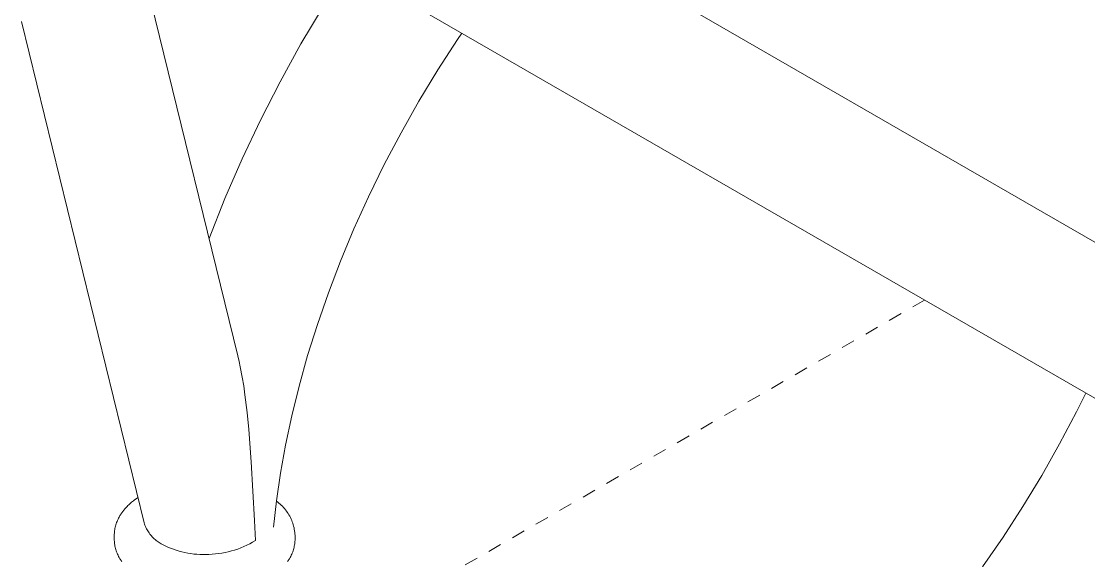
# Model space of a CAD drawing. Header units: inches. Extents: x -9 to 187, y -3 to 135.
# Drawn here: x 147.14 to 154.99, y 52.89 to 56.86 of the extents above; entities that cross this region are included whole.
import ezdxf

# ---------------------------------------------------------------- set-up
doc = ezdxf.new("R2010")
doc.units = ezdxf.units.IN
doc.linetypes.add('HIDDEN', pattern=[1.905, 1.27, -0.635])
doc.layers.add('ZANO_R', color=7, linetype='Continuous', lineweight=0)
doc.layers.add('ZANO_R_przerywana', color=250, linetype='HIDDEN', lineweight=0)

msp = doc.modelspace()

# ---------------------------------------------------------------- linework, layer by layer
at = {"layer": 'ZANO_R'}
for p, q in [((148.39126, 59.07503), (175.40004, 43.4815)), ((148.21843, 58.02601), (175.22721, 42.43248)), ((148.09806, 57.0121), (148.7368, 54.39984)), ((149.20106, 56.69625), (149.36343, 56.96864)), ((148.04765, 53.17098), (147.1449, 56.86294)), ((150.38365, 56.77592), (150.35242, 56.72949)), ((149.04757, 56.41876), (149.20106, 56.69625)), ((150.35242, 56.72949), (150.20719, 56.50484)), ((150.20719, 56.50484), (150.06862, 56.27572)), ((148.90314, 56.13645), (149.04757, 56.41876)), ((150.06862, 56.27572), (149.93722, 56.04307)), ((148.7679, 55.84962), (148.90314, 56.13645)), ((149.93722, 56.04307), (149.81351, 55.80795)), ((148.64201, 55.55857), (148.7679, 55.84962)), ((149.81351, 55.80795), (149.69789, 55.57142)), ((149.69789, 55.57142), (149.59071, 55.33447)), ((148.5256, 55.2636), (148.64201, 55.55857)), ((149.59071, 55.33447), (149.4922, 55.09811)), ((149.4922, 55.09811), (149.40254, 54.86331)), ((149.40254, 54.86331), (149.32184, 54.63103)), ((149.32184, 54.63103), (149.2501, 54.40212)), ((148.7368, 54.39984), (148.74641, 54.35863)), ((149.2501, 54.40212), (149.18727, 54.17739)), ((148.74641, 54.35863), (148.75462, 54.32018)), ((148.75462, 54.32018), (148.76902, 54.24397)), ((148.76902, 54.24397), (148.77974, 54.17866)), ((148.77974, 54.17866), (148.78923, 54.11316)), ((149.18727, 54.17739), (149.13322, 53.95759)), ((148.78923, 54.11316), (148.80498, 53.98391)), ((154.90323, 53.98729), (154.97239, 54.12661)), ((148.80498, 53.98391), (148.81745, 53.85692)), ((149.13322, 53.95759), (149.08775, 53.74338)), ((154.77952, 53.75218), (154.90323, 53.98729)), ((148.81745, 53.85692), (148.83528, 53.61987)), ((149.08775, 53.74338), (149.05062, 53.53539)), ((154.64812, 53.51953), (154.77952, 53.75218)), ((148.83528, 53.61987), (148.85873, 53.18935)), ((149.05062, 53.53539), (149.02153, 53.33413)), ((154.50955, 53.2904), (154.64812, 53.51953)), ((147.91401, 53.28246), (147.92264, 53.29165)), ((147.92264, 53.29165), (147.92885, 53.29793)), ((147.92885, 53.29793), (147.93524, 53.30413)), ((147.93524, 53.30413), (147.94179, 53.31024)), ((147.94179, 53.31024), (147.9485, 53.31627)), ((147.9485, 53.31627), (147.95538, 53.3222)), ((147.95538, 53.3222), (147.96242, 53.32805)), ((147.96242, 53.32805), (147.96962, 53.3338)), ((147.96962, 53.3338), (147.97696, 53.33946)), ((147.97696, 53.33946), (147.9894, 53.34858)), ((147.9894, 53.34858), (148.00208, 53.35734)), ((149.02153, 53.33413), (149.00012, 53.14001)), ((149.02099, 53.3299), (149.03013, 53.32308)), ((149.03013, 53.32308), (149.03902, 53.31595)), ((149.03902, 53.31595), (149.04766, 53.30851)), ((149.04766, 53.30851), (149.05604, 53.30077)), ((149.05604, 53.30077), (149.06415, 53.29276)), ((149.06415, 53.29276), (149.07197, 53.28446)), ((154.36432, 53.06575), (154.50955, 53.2904)), ((147.85995, 53.2054), (147.86418, 53.21338)), ((147.86418, 53.21338), (147.86709, 53.21857)), ((147.86709, 53.21857), (147.8701, 53.22372)), ((147.8701, 53.22372), (147.87322, 53.22883)), ((147.87322, 53.22883), (147.87643, 53.23391)), ((147.87643, 53.23391), (147.88317, 53.24395)), ((147.88317, 53.24395), (147.89031, 53.25382)), ((147.89031, 53.25382), (147.89783, 53.26354)), ((147.89783, 53.26354), (147.90574, 53.27308)), ((147.90574, 53.27308), (147.91401, 53.28246)), ((149.07197, 53.28446), (149.0795, 53.2759)), ((149.0795, 53.2759), (149.08673, 53.26708)), ((149.08673, 53.26708), (149.09365, 53.25802)), ((149.09365, 53.25802), (149.10025, 53.24872)), ((149.10025, 53.24872), (149.10653, 53.2392)), ((149.10653, 53.2392), (149.11247, 53.22947)), ((149.11247, 53.22947), (149.11807, 53.21954)), ((149.11807, 53.21954), (149.12333, 53.20942)), ((147.8335, 53.13037), (147.83537, 53.13897)), ((147.83537, 53.13897), (147.83752, 53.14748)), ((147.83752, 53.14748), (147.83993, 53.15595)), ((147.83993, 53.15595), (147.84261, 53.16436)), ((147.84261, 53.16436), (147.84556, 53.1727)), ((147.84556, 53.1727), (147.84877, 53.18098)), ((147.84877, 53.18098), (147.85224, 53.1892)), ((147.85224, 53.1892), (147.85597, 53.19734)), ((147.85597, 53.19734), (147.85995, 53.2054)), ((148.05055, 53.16215), (148.04765, 53.17098)), ((148.05376, 53.15342), (148.05055, 53.16215)), ((148.05728, 53.14482), (148.05376, 53.15342)), ((148.06109, 53.13634), (148.05728, 53.14482)), ((148.06519, 53.128), (148.06109, 53.13634)), ((148.85873, 53.18935), (148.86642, 53.03986)), ((149.12333, 53.20942), (149.12823, 53.19913)), ((149.12823, 53.19913), (149.13277, 53.18867)), ((149.13277, 53.18867), (149.13695, 53.17806)), ((149.13695, 53.17806), (149.14075, 53.16731)), ((149.14075, 53.16731), (149.14418, 53.15644)), ((149.14418, 53.15644), (149.14724, 53.14545)), ((149.14724, 53.14545), (149.14991, 53.13437)), ((149.14991, 53.13437), (149.15219, 53.1232)), ((147.82828, 53.07792), (147.82843, 53.0867)), ((147.82828, 53.05176), (147.82828, 53.07792)), ((147.82843, 53.0867), (147.82887, 53.09548)), ((147.82887, 53.09548), (147.8296, 53.10426)), ((147.8296, 53.10426), (147.83062, 53.113)), ((147.83062, 53.113), (147.83192, 53.12171)), ((147.83192, 53.12171), (147.8335, 53.13037)), ((148.06958, 53.1198), (148.06519, 53.128)), ((148.07425, 53.11177), (148.06958, 53.1198)), ((148.0792, 53.1039), (148.07425, 53.11177)), ((148.08442, 53.09621), (148.0792, 53.1039)), ((148.0899, 53.0887), (148.08442, 53.09621)), ((148.09564, 53.08139), (148.0899, 53.0887)), ((148.10164, 53.07429), (148.09564, 53.08139)), ((148.10787, 53.06739), (148.10164, 53.07429)), ((148.11434, 53.06072), (148.10787, 53.06739)), ((148.12104, 53.05428), (148.11434, 53.06072)), ((149.15219, 53.1232), (149.15409, 53.11195)), ((149.15409, 53.11195), (149.15559, 53.10065)), ((149.15559, 53.10065), (149.15671, 53.0893)), ((149.15671, 53.0893), (149.15743, 53.07792)), ((149.15743, 53.05176), (149.15743, 53.07792)), ((154.21308, 52.84658), (154.36432, 53.06575)), ((147.82843, 53.04298), (147.82828, 53.05176)), ((147.82887, 53.0342), (147.82843, 53.04298)), ((147.8296, 53.02543), (147.82887, 53.0342)), ((147.83062, 53.01668), (147.8296, 53.02543)), ((147.83192, 53.00797), (147.83062, 53.01668)), ((147.8335, 52.99931), (147.83192, 53.00797)), ((147.83537, 52.99072), (147.8335, 52.99931)), ((147.83751, 52.9822), (147.83537, 52.99072)), ((147.83993, 52.97373), (147.83751, 52.9822)), ((148.12796, 53.04807), (148.12104, 53.05428)), ((148.13509, 53.04211), (148.12796, 53.04807)), ((148.14243, 53.0364), (148.13509, 53.04211)), ((148.14995, 53.03094), (148.14243, 53.0364)), ((148.15767, 53.02576), (148.14995, 53.03094)), ((148.16556, 53.02084), (148.15767, 53.02576)), ((148.17361, 53.0162), (148.16556, 53.02084)), ((148.18182, 53.01185), (148.17361, 53.0162)), ((148.20156, 53.00191), (148.18182, 53.01185)), ((148.22163, 52.99266), (148.20156, 53.00191)), ((148.242, 52.98409), (148.22163, 52.99266)), ((148.26266, 52.97623), (148.242, 52.98409)), ((148.73583, 52.97832), (148.71296, 52.97074)), ((148.75844, 52.98669), (148.73583, 52.97832)), ((148.78074, 52.99582), (148.75844, 52.98669)), ((148.80271, 53.00572), (148.78074, 52.99582)), ((148.82434, 53.01637), (148.80271, 53.00572)), ((148.84558, 53.02775), (148.82434, 53.01637)), ((148.86642, 53.03986), (148.84558, 53.02775)), ((149.14819, 52.9822), (149.14578, 52.97374)), ((149.15034, 52.99072), (149.14819, 52.9822)), ((149.1522, 52.99931), (149.15034, 52.99072)), ((149.15379, 53.00797), (149.1522, 52.99931)), ((149.15509, 53.01668), (149.15379, 53.00797)), ((149.15611, 53.02543), (149.15509, 53.01668)), ((149.15683, 53.0342), (149.15611, 53.02543)), ((149.15727, 53.04298), (149.15683, 53.0342)), ((149.15743, 53.05176), (149.15727, 53.04298)), ((147.84261, 52.96533), (147.83993, 52.97373)), ((147.84556, 52.95698), (147.84261, 52.96533)), ((147.84877, 52.9487), (147.84556, 52.95698)), ((147.85224, 52.94049), (147.84877, 52.9487)), ((147.85597, 52.93235), (147.85224, 52.94049)), ((147.85995, 52.92428), (147.85597, 52.93235)), ((147.86418, 52.9163), (147.85995, 52.92428)), ((147.86709, 52.91111), (147.86418, 52.9163)), ((147.8701, 52.90596), (147.86709, 52.91111)), ((147.87322, 52.90085), (147.8701, 52.90596)), ((147.87643, 52.89577), (147.87322, 52.90085)), ((148.28357, 52.96908), (148.26266, 52.97623)), ((148.30471, 52.96264), (148.28357, 52.96908)), ((148.32606, 52.95694), (148.30471, 52.96264)), ((148.34759, 52.95196), (148.32606, 52.95694)), ((148.36928, 52.94773), (148.34759, 52.95196)), ((148.3911, 52.94423), (148.36928, 52.94773)), ((148.41303, 52.94149), (148.3911, 52.94423)), ((148.43504, 52.93949), (148.41303, 52.94149)), ((148.4571, 52.93825), (148.43504, 52.93949)), ((148.4792, 52.93776), (148.4571, 52.93825)), ((148.5013, 52.93803), (148.4792, 52.93776)), ((148.52337, 52.93905), (148.5013, 52.93803)), ((148.54745, 52.94015), (148.52337, 52.93905)), ((148.57147, 52.94207), (148.54745, 52.94015)), ((148.59542, 52.94481), (148.57147, 52.94207)), ((148.61925, 52.94837), (148.59542, 52.94481)), ((148.64295, 52.95275), (148.61925, 52.94837)), ((148.66649, 52.95794), (148.64295, 52.95275)), ((148.68983, 52.96394), (148.66649, 52.95794)), ((148.71296, 52.97074), (148.68983, 52.96394)), ((149.11249, 52.90085), (149.10927, 52.89577)), ((149.11561, 52.90596), (149.11249, 52.90085)), ((149.11862, 52.91111), (149.11561, 52.90596)), ((149.12152, 52.9163), (149.11862, 52.91111)), ((149.12576, 52.92428), (149.12152, 52.9163)), ((149.12974, 52.93235), (149.12576, 52.92428)), ((149.13347, 52.94049), (149.12974, 52.93235)), ((149.13694, 52.9487), (149.13347, 52.94049)), ((149.14015, 52.95698), (149.13694, 52.9487)), ((149.1431, 52.96533), (149.14015, 52.95698)), ((149.14578, 52.97374), (149.1431, 52.96533)), ((147.88317, 52.88574), (147.87643, 52.89577)), ((149.10927, 52.89577), (149.10253, 52.88574))]:
    msp.add_line(p, q, dxfattribs=at)
at = {"layer": 'ZANO_R_przerywana', "ltscale": 0.05}
msp.add_line((153.78717, 54.8109), (149.1085, 52.10967), dxfattribs=at)

doc.saveas('drawing.dxf')
